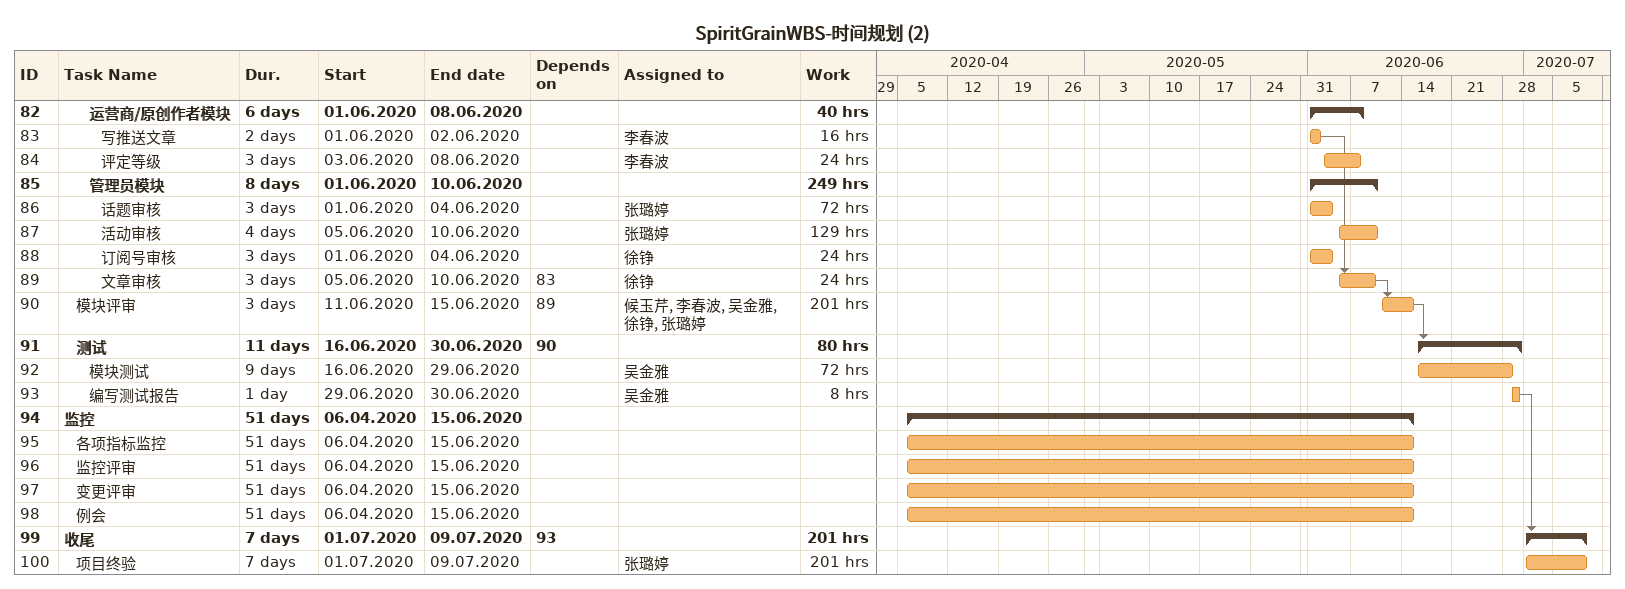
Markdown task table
SpiritGrainWBS-时间规划 (2)

| ID | Level | Task | Duration | Start | Finish | Predecessors | Resources | Work (h) |
|---|---|---|---|---|---|---|---|---|
| 82 | 3 | **运营商/原创作者模块** | 6d | 2020-06-01 | 2020-06-08 |  |  | 40 |
| 83 | 4 | 写推送文章 | 2d | 2020-06-01 | 2020-06-02 |  | 李春波 | 16 |
| 84 | 4 | 评定等级 | 3d | 2020-06-03 | 2020-06-08 |  | 李春波 | 24 |
| 85 | 3 | **管理员模块** | 8d | 2020-06-01 | 2020-06-10 |  |  | 249 |
| 86 | 4 | 话题审核 | 3d | 2020-06-01 | 2020-06-04 |  | 张璐婷 | 72 |
| 87 | 4 | 活动审核 | 4d | 2020-06-05 | 2020-06-10 |  | 张璐婷 | 129 |
| 88 | 4 | 订阅号审核 | 3d | 2020-06-01 | 2020-06-04 |  | 徐铮 | 24 |
| 89 | 4 | 文章审核 | 3d | 2020-06-05 | 2020-06-10 | 83 | 徐铮 | 24 |
| 90 | 2 | 模块评审 | 3d | 2020-06-11 | 2020-06-15 | 89 | 候玉芹, 李春波, 吴金雅, 徐铮, 张璐婷 | 201 |
| 91 | 2 | **测试** | 11d | 2020-06-16 | 2020-06-30 | 90 |  | 80 |
| 92 | 3 | 模块测试 | 9d | 2020-06-16 | 2020-06-29 |  | 吴金雅 | 72 |
| 93 | 3 | 编写测试报告 | 1d | 2020-06-29 | 2020-06-30 |  | 吴金雅 | 8 |
| 94 | 1 | **监控** | 51d | 2020-04-06 | 2020-06-15 |  |  |  |
| 95 | 2 | 各项指标监控 | 51d | 2020-04-06 | 2020-06-15 |  |  |  |
| 96 | 2 | 监控评审 | 51d | 2020-04-06 | 2020-06-15 |  |  |  |
| 97 | 2 | 变更评审 | 51d | 2020-04-06 | 2020-06-15 |  |  |  |
| 98 | 2 | 例会 | 51d | 2020-04-06 | 2020-06-15 |  |  |  |
| 99 | 1 | **收尾** | 7d | 2020-07-01 | 2020-07-09 | 93 |  | 201 |
| 100 | 2 | 项目终验 | 7d | 2020-07-01 | 2020-07-09 |  | 张璐婷 | 201 |
